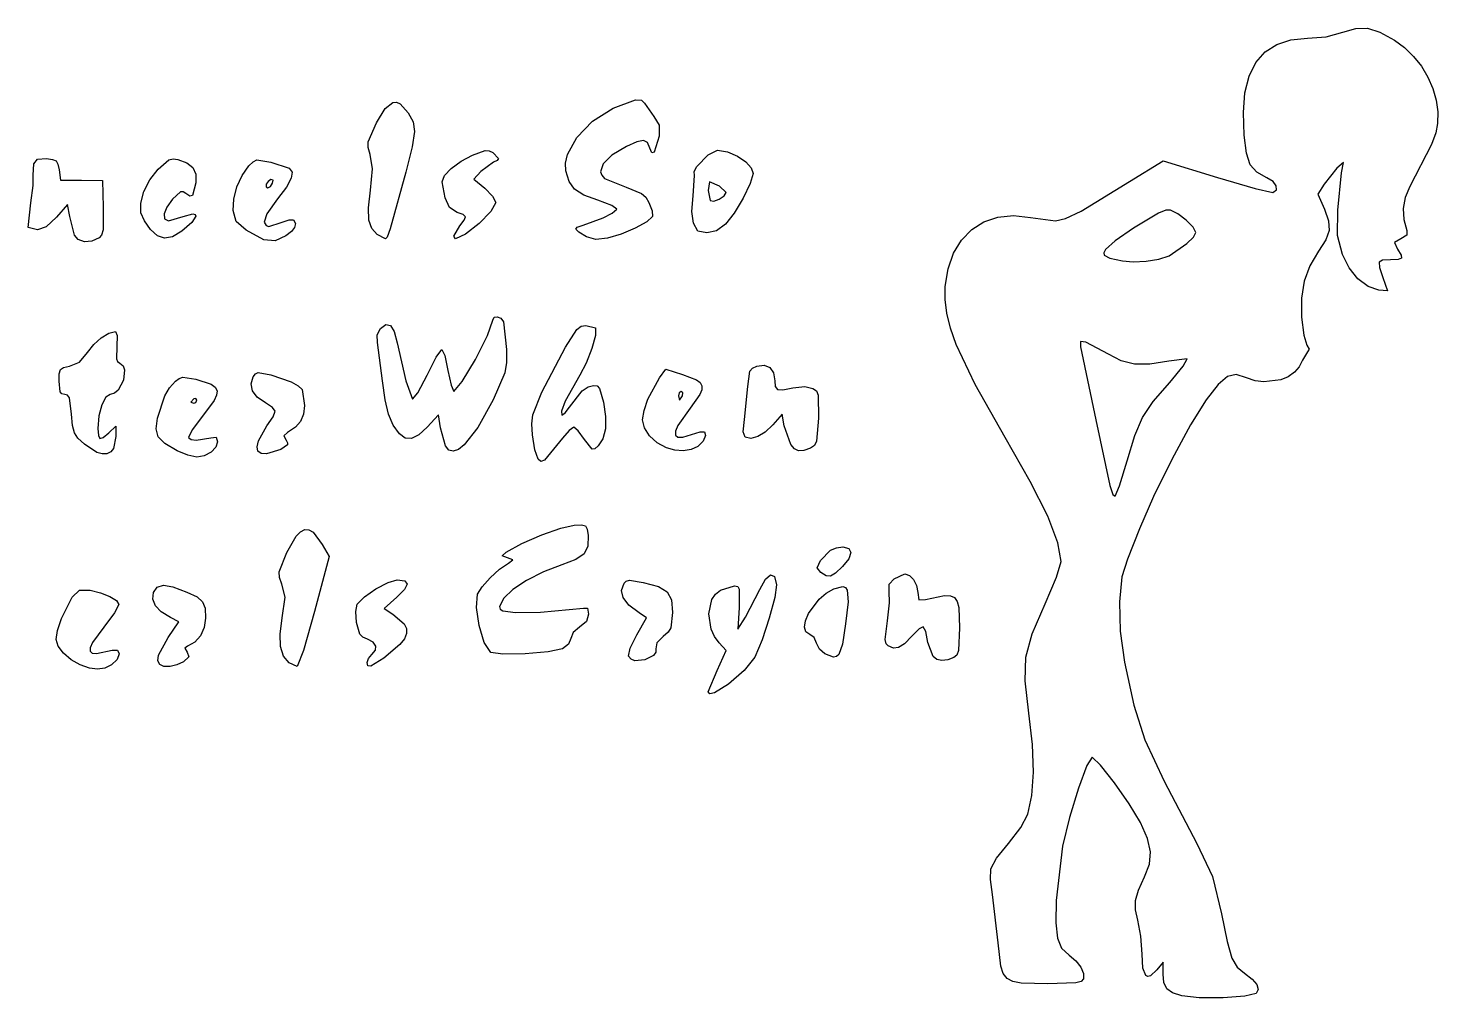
# Model space of a CAD drawing. Extents: x 9 to 275, y 2 to 94.
# Drawn here: x 141.5 to 274.5, y 2.5 to 93.9 of the extents above; entities that cross this region are included whole.
import ezdxf

# ---------------------------------------------------------------- set-up
doc = ezdxf.new("R2010")
doc.units = 0

msp = doc.modelspace()

# ---------------------------------------------------------------- linework, layer by layer
at = {"layer": 'Layer 1'}
for p, q in [((262.229309, 92.981845), (263.981056, 93.129267)), ((263.981056, 93.129267), (265.536288, 93.553628)), ((265.536288, 93.553628), (266.763992, 93.918762)), ((266.763992, 93.918762), (267.869237, 93.933673)), ((267.869237, 93.933673), (269.028407, 93.571297)), ((269.028407, 93.571297), (270.417885, 92.804568)), ((258.206115, 91.695712), (259.31008, 92.41015)), ((259.31008, 92.41015), (260.651172, 92.838901)), ((260.651172, 92.838901), (262.229309, 92.981845)), ((270.417885, 92.804568), (271.367406, 92.107325)), ((271.367406, 92.107325), (272.217144, 91.277412)), ((256.709877, 89.410263), (257.339354, 90.69571)), ((257.339354, 90.69571), (258.206115, 91.695712)), ((272.217144, 91.277412), (272.953878, 90.340416)), ((256.317763, 87.839494), (256.709877, 89.410263)), ((272.953878, 90.340416), (273.564387, 89.321919)), ((273.564387, 89.321919), (274.035448, 88.247505)), ((256.163093, 85.983524), (256.317763, 87.839494)), ((274.035448, 88.247505), (274.353841, 87.142761)), ((175.195559, 86.346422), (175.920794, 86.933878)), ((175.920794, 86.933878), (176.272606, 86.954557)), ((176.272606, 86.954557), (176.628073, 86.796616)), ((176.628073, 86.796616), (177.382545, 85.95511)), ((196.707658, 86.398349), (198.81639, 87.190669)), ((198.81639, 87.190669), (199.381192, 87.159448)), ((199.381192, 87.159448), (199.666355, 86.850446)), ((199.666355, 86.850446), (200.535828, 85.598353)), ((274.353841, 87.142761), (274.506344, 86.033269)), ((174.387216, 85.013775), (175.195559, 86.346422)), ((177.382545, 85.95511), (177.84622, 85.11629)), ((177.84622, 85.11629), (177.972727, 84.18137)), ((193.295628, 83.637584), (194.778958, 85.165929)), ((194.778958, 85.165929), (196.707658, 86.398349)), ((200.535828, 85.598353), (201.066201, 84.784403)), ((256.245944, 83.842474), (256.163093, 85.983524)), ((274.506344, 86.033269), (274.479735, 84.944614)), ((173.612064, 83.227946), (174.387216, 85.013775)), ((177.972727, 84.18137), (177.744264, 82.73445)), ((201.066201, 84.784403), (201.045039, 83.758135)), ((256.461772, 82.147983), (256.245944, 83.842474)), ((274.306401, 84.068511), (273.897773, 82.97733)), ((274.479735, 84.944614), (274.306401, 84.068511)), ((173.603929, 82.665925), (173.612064, 83.227946)), ((173.785095, 82.006565), (173.603929, 82.665925)), ((177.744264, 82.73445), (177.143026, 80.359629)), ((192.404578, 82.008661), (193.295628, 83.637584)), ((197.984765, 82.789997), (196.602823, 81.957465)), ((198.951886, 83.223308), (197.984765, 82.789997)), ((199.576703, 83.344916), (198.951886, 83.223308)), ((199.952367, 83.147791), (199.576703, 83.344916)), ((200.172026, 82.6249), (199.952367, 83.147791)), ((200.370445, 82.176821), (200.172026, 82.6249)), ((201.045039, 83.758135), (200.595783, 82.234113)), ((273.897773, 82.97733), (271.875061, 79.011845)), ((142.013057, 80.070179), (142.050406, 81.144119)), ((142.050406, 81.144119), (142.401311, 81.593475)), ((142.401311, 81.593475), (143.268869, 81.638008)), ((143.268869, 81.638008), (143.832197, 81.563984)), ((143.832197, 81.563984), (144.161926, 81.410909)), ((144.161926, 81.410909), (144.338995, 81.105572)), ((153.809059, 80.652135), (154.815159, 81.525462)), ((154.815159, 81.525462), (155.205856, 81.624879)), ((155.205856, 81.624879), (155.650895, 81.563411)), ((155.650895, 81.563411), (156.507375, 81.246525)), ((156.507375, 81.246525), (157.062202, 80.786212)), ((162.348534, 80.942477), (162.751564, 81.340147)), ((162.751564, 81.340147), (163.113364, 81.510088)), ((163.113364, 81.510088), (164.427177, 81.284118)), ((164.427177, 81.284118), (166.150361, 80.720687)), ((174.010247, 80.66749), (173.785095, 82.006565)), ((181.441683, 80.703754), (182.361552, 81.384523)), ((182.361552, 81.384523), (183.451427, 81.96877)), ((183.451427, 81.96877), (184.642251, 82.382145)), ((185.411203, 81.283791), (184.226525, 80.411089)), ((184.642251, 82.382145), (185.012262, 82.359231)), ((185.012262, 82.359231), (185.356427, 82.198236)), ((185.356427, 82.198236), (185.903019, 81.654322)), ((185.786504, 81.454201), (185.411203, 81.283791)), ((185.903019, 81.654322), (185.786504, 81.454201)), ((192.227066, 81.21753), (192.404578, 82.008661)), ((192.252716, 80.47451), (192.227066, 81.21753)), ((195.775579, 81.144565), (195.533206, 80.395365)), ((196.602823, 81.957465), (195.775579, 81.144565)), ((200.595783, 82.234113), (200.370445, 82.176821)), ((204.609232, 80.900927), (205.688551, 81.976596)), ((205.688551, 81.976596), (206.55875, 82.421614)), ((206.55875, 82.421614), (207.505935, 82.262377)), ((207.505935, 82.262377), (208.448217, 81.854767)), ((208.448217, 81.854767), (209.215228, 81.337633)), ((209.215228, 81.337633), (209.731083, 80.774855)), ((245.434575, 79.472497), (248.59965, 81.410734)), ((248.59965, 81.410734), (253.719014, 79.856364)), ((256.81832, 81.049033), (256.461772, 82.147983)), ((265.594411, 81.269623), (264.982486, 80.723749)), ((265.420489, 80.281845), (265.594411, 81.269623)), ((142.006569, 79.099599), (142.013057, 80.070179)), ((144.338995, 81.105572), (144.444342, 80.574761)), ((144.444342, 80.574761), (144.585453, 79.59768)), ((153.015709, 79.631021), (153.809059, 80.652135)), ((157.062202, 80.786212), (157.332924, 80.159365)), ((157.332924, 80.159365), (157.337088, 79.342875)), ((161.220929, 78.959776), (161.713422, 80.051097)), ((161.713422, 80.051097), (162.348534, 80.942477)), ((166.150361, 80.720687), (166.426084, 80.354919)), ((166.426084, 80.354919), (166.345883, 79.780947)), ((173.820085, 78.640529), (174.010247, 80.66749)), ((177.143026, 80.359629), (175.687532, 75.022244)), ((180.570361, 79.452933), (180.806419, 80.026534)), ((180.806419, 80.026534), (181.441683, 80.703754)), ((184.226525, 80.411089), (183.561654, 79.703366)), ((192.54987, 79.476579), (192.252716, 80.47451)), ((195.533206, 80.395365), (195.640776, 80.058424)), ((195.640776, 80.058424), (195.905879, 79.753932)), ((204.269605, 78.134905), (204.395273, 80.034074)), ((204.36953, 80.404522), (204.609232, 80.900927)), ((204.395273, 80.034074), (204.36953, 80.404522)), ((209.919897, 80.230312), (209.647149, 79.280973)), ((209.731083, 80.774855), (209.919897, 80.230312)), ((253.719014, 79.856364), (257.27212, 78.798072)), ((257.425085, 80.340129), (256.81832, 81.049033)), ((258.391564, 79.815775), (257.425085, 80.340129)), ((258.960898, 79.471123), (258.391564, 79.815775)), ((264.982486, 80.723749), (263.785294, 79.230884)), ((265.069582, 76.754068), (265.420489, 80.281845)), ((141.784897, 77.459623), (142.006569, 79.099599)), ((144.585453, 79.59768), (146.561008, 79.586983)), ((146.561008, 79.586983), (148.536564, 79.57629)), ((148.536564, 79.57629), (148.619063, 77.041237)), ((152.145594, 77.438764), (152.444612, 78.518053)), ((152.444612, 78.518053), (153.015709, 79.631021)), ((155.890639, 78.48543), (155.137025, 77.79831)), ((156.144475, 78.496764), (155.890639, 78.48543)), ((156.413843, 78.326991), (156.144475, 78.496764)), ((157.337088, 79.342875), (157.029369, 78.15095)), ((160.921072, 77.809989), (161.220929, 78.959776)), ((163.99048, 79.209027), (163.974615, 78.973155)), ((163.974615, 78.973155), (164.146185, 78.870734)), ((164.154999, 79.471267), (163.99048, 79.209027)), ((164.146185, 78.870734), (164.391166, 79.002016)), ((164.429395, 79.652789), (164.154999, 79.471267)), ((164.391166, 79.002016), (164.593228, 79.31765)), ((164.628202, 79.614073), (164.429395, 79.652789)), ((164.593228, 79.31765), (164.628202, 79.614073)), ((164.593228, 79.31765), (164.593228, 79.31765)), ((165.892443, 78.953295), (165.048449, 77.826484)), ((166.345883, 79.780947), (165.892443, 78.953295)), ((173.640828, 76.996756), (173.820085, 78.640529)), ((180.871746, 77.932151), (180.570361, 79.452933)), ((183.561654, 79.703366), (184.605219, 78.84317)), ((184.605219, 78.84317), (185.342239, 78.093149)), ((193.07635, 78.751864), (192.54987, 79.476579)), ((193.942124, 78.199492), (193.07635, 78.751864)), ((195.905879, 79.753932), (197.95199, 78.936207)), ((197.95199, 78.936207), (199.391896, 78.350044)), ((205.814397, 79.435179), (205.690031, 78.624318)), ((205.690031, 78.624318), (205.855832, 77.666653)), ((206.761655, 79.04509), (205.814397, 79.435179)), ((207.379897, 78.447401), (206.761655, 79.04509)), ((209.647149, 79.280973), (208.974141, 77.902121)), ((240.867054, 76.679112), (245.434575, 79.472497)), ((257.27212, 78.798072), (258.956008, 78.436397)), ((258.956008, 78.436397), (259.275217, 78.702995)), ((259.266148, 79.07405), (258.960898, 79.471123)), ((259.275217, 78.702995), (259.266148, 79.07405)), ((263.785294, 79.230884), (263.200021, 78.283898)), ((271.875061, 79.011845), (271.432923, 77.96237)), ((141.532709, 75.13129), (141.784897, 77.459623)), ((145.240062, 77.312636), (144.207202, 76.111761)), ((145.446146, 76.186685), (145.240062, 77.312636)), ((152.168479, 76.518686), (152.145594, 77.438764)), ((155.137025, 77.79831), (154.606681, 77.063846)), ((156.781593, 78.091645), (156.413843, 78.326991)), ((157.029369, 78.15095), (156.781593, 78.091645)), ((160.863873, 76.743213), (160.921072, 77.809989)), ((165.048449, 77.826484), (164.05488, 76.42717)), ((181.286695, 77.025092), (180.871746, 77.932151)), ((185.648786, 77.497839), (185.173214, 76.646066)), ((185.342239, 78.093149), (185.648786, 77.497839)), ((195.257163, 77.718588), (193.942124, 78.199492)), ((196.595954, 77.22163), (195.257163, 77.718588)), ((197.059358, 76.863742), (196.595954, 77.22163)), ((199.391896, 78.350044), (199.786375, 77.987615)), ((199.786375, 77.987615), (200.092059, 77.492477)), ((200.092059, 77.492477), (200.382872, 76.714843)), ((204.138639, 76.654787), (204.269605, 78.134905)), ((205.855832, 77.666653), (206.200907, 77.627798)), ((206.200907, 77.627798), (206.712922, 77.818217)), ((206.712922, 77.818217), (207.177409, 78.128041)), ((207.177409, 78.128041), (207.379897, 78.447401)), ((207.379897, 78.447401), (207.379897, 78.447401)), ((208.974141, 77.902121), (208.118728, 76.491377)), ((263.200021, 78.283898), (263.816617, 76.850585)), ((271.432923, 77.96237), (271.236762, 76.918006)), ((144.207202, 76.111761), (143.237248, 75.188193)), ((145.887968, 74.425734), (145.446146, 76.186685)), ((148.619063, 77.041237), (148.59674, 74.905394)), ((152.508785, 75.762933), (152.168479, 76.518686)), ((154.606681, 77.063846), (154.353219, 76.411668)), ((154.353219, 76.411668), (154.396033, 75.944806)), ((154.396033, 75.944806), (154.754518, 75.76629)), ((154.754518, 75.76629), (156.159465, 76.172648)), ((156.159465, 76.172648), (157.066798, 76.419636)), ((157.337863, 76.201488), (156.983298, 75.620069)), ((157.066798, 76.419636), (157.281199, 76.362337)), ((157.281199, 76.362337), (157.337863, 76.201488)), ((161.148205, 75.708403), (160.863873, 76.743213)), ((164.05488, 76.42717), (163.808644, 75.643345)), ((165.399585, 75.613989), (166.148209, 75.853083)), ((166.148209, 75.853083), (166.562938, 75.849176)), ((166.562938, 75.849176), (166.738665, 75.519124)), ((173.675626, 75.830642), (173.640828, 76.996756)), ((173.941368, 75.031766), (173.675626, 75.830642)), ((181.99906, 76.563988), (181.286695, 77.025092)), ((182.556507, 76.348124), (181.99906, 76.563988)), ((182.26212, 75.278855), (182.664649, 75.819815)), ((182.770574, 76.138153), (182.556507, 76.348124)), ((182.664649, 75.819815), (182.770574, 76.138153)), ((185.173214, 76.646066), (184.064639, 75.503945)), ((193.875891, 75.348849), (195.776282, 76.045464)), ((195.776282, 76.045464), (196.609491, 76.493885)), ((196.609491, 76.493885), (197.059358, 76.863742)), ((200.41747, 76.166346), (199.88916, 75.683388)), ((200.382872, 76.714843), (200.41747, 76.166346)), ((204.299733, 75.554623), (204.138639, 76.654787)), ((208.118728, 76.491377), (207.298767, 75.446357)), ((231.687758, 75.667773), (233.012116, 76.11028)), ((233.012116, 76.11028), (234.487153, 76.254432)), ((234.487153, 76.254432), (236.092241, 76.083513)), ((236.092241, 76.083513), (238.431682, 75.76629)), ((238.431682, 75.76629), (239.392578, 75.992779)), ((239.392578, 75.992779), (240.867054, 76.679112)), ((248.156555, 76.491945), (245.792075, 75.066667)), ((248.837633, 76.759329), (248.156555, 76.491945)), ((249.286911, 76.780035), (248.837633, 76.759329)), ((249.96898, 76.438277), (249.286911, 76.780035)), ((250.760538, 75.830283), (249.96898, 76.438277)), ((251.415752, 75.171333), (250.760538, 75.830283)), ((263.816617, 76.850585), (264.196968, 75.761409)), ((265.03149, 74.376315), (265.069582, 76.754068)), ((271.236762, 76.918006), (271.286727, 75.880847)), ((271.286727, 75.880847), (271.582964, 74.852991)), ((142.414887, 74.915254), (141.532709, 75.13129)), ((143.237248, 75.188193), (142.414887, 74.915254)), ((148.59674, 74.905394), (148.459967, 74.426867)), ((153.077124, 74.941374), (152.508785, 75.762933)), ((153.732402, 74.339049), (153.077124, 74.941374)), ((153.077124, 74.941374), (153.077124, 74.941374)), ((156.013743, 74.777251), (155.145191, 74.26009)), ((156.983298, 75.620069), (156.013743, 74.777251)), ((162.083231, 74.876105), (161.148205, 75.708403)), ((163.776564, 73.985871), (162.083231, 74.876105)), ((163.808644, 75.643345), (163.971192, 75.336513)), ((163.971192, 75.336513), (164.218118, 75.230679)), ((164.218118, 75.230679), (165.399585, 75.613989)), ((166.358944, 74.751187), (165.822675, 74.352086)), ((166.66747, 75.146664), (166.358944, 74.751187)), ((166.738665, 75.519124), (166.66747, 75.146664)), ((174.454941, 74.489706), (173.941368, 75.031766)), ((175.249335, 74.072957), (174.454941, 74.489706)), ((174.454941, 74.489706), (174.454941, 74.489706)), ((175.687532, 75.022244), (175.411574, 74.232481)), ((181.697675, 74.317118), (182.26212, 75.278855)), ((182.800277, 74.50255), (181.85734, 74.072957)), ((184.064639, 75.503945), (182.800277, 74.50255)), ((193.186254, 74.970383), (193.324339, 75.179725)), ((193.474064, 74.679285), (193.186254, 74.970383)), ((193.324339, 75.179725), (193.875891, 75.348849)), ((194.200199, 74.26489), (193.474064, 74.679285)), ((197.456352, 74.507504), (196.175754, 74.116137)), ((198.798137, 75.080181), (197.456352, 74.507504)), ((199.88916, 75.683388), (198.798137, 75.080181)), ((204.71467, 74.799044), (204.299733, 75.554623)), ((204.299733, 75.554623), (204.299733, 75.554623)), ((205.545631, 74.637401), (204.71467, 74.799044)), ((206.457808, 74.828858), (205.545631, 74.637401)), ((207.298767, 75.446357), (206.457808, 74.828858)), ((229.573597, 73.954564), (230.534709, 74.943629)), ((230.534709, 74.943629), (231.687758, 75.667773)), ((245.792075, 75.066667), (244.07202, 73.868995)), ((251.688786, 74.676703), (251.415752, 75.171333)), ((251.451495, 74.221199), (251.688786, 74.676703)), ((264.249121, 74.863428), (263.947529, 73.973528)), ((264.196968, 75.761409), (264.249121, 74.863428)), ((271.582964, 74.852991), (271.572575, 74.406735)), ((146.250133, 73.992263), (145.887968, 74.425734)), ((145.887968, 74.425734), (145.887968, 74.425734)), ((146.84531, 73.791175), (146.250133, 73.992263)), ((147.542911, 73.838047), (146.84531, 73.791175)), ((148.212344, 74.148459), (147.542911, 73.838047)), ((148.459967, 74.426867), (148.212344, 74.148459)), ((154.403251, 74.112988), (153.732402, 74.339049)), ((155.145191, 74.26009), (154.403251, 74.112988)), ((164.837295, 73.877044), (163.776564, 73.985871)), ((163.776564, 73.985871), (163.776564, 73.985871)), ((165.822675, 74.352086), (164.837295, 73.877044)), ((175.411574, 74.232481), (175.249335, 74.072957)), ((181.85734, 74.072957), (181.697675, 74.317118)), ((181.697675, 74.317118), (181.697675, 74.317118)), ((195.076538, 74.002368), (194.200199, 74.26489)), ((194.200199, 74.26489), (194.200199, 74.26489)), ((196.175754, 74.116137), (195.076538, 74.002368)), ((228.825051, 72.717294), (229.573597, 73.954564)), ((244.07202, 73.868995), (243.167406, 73.049669)), ((249.151769, 72.470555), (250.844592, 73.610393)), ((250.844592, 73.610393), (251.451495, 74.221199)), ((263.947529, 73.973528), (263.266645, 72.908595)), ((265.505562, 72.596833), (265.03149, 74.376315)), ((271.020049, 74.072593), (270.4244, 73.726731)), ((270.4244, 73.726731), (270.709136, 73.09082)), ((271.572575, 74.406735), (271.020049, 74.072593)), ((228.309699, 71.248535), (228.825051, 72.717294)), ((243.167406, 73.049669), (243.002951, 72.759137)), ((243.002951, 72.759137), (243.020831, 72.535894)), ((243.020831, 72.535894), (243.574897, 72.254878)), ((243.574897, 72.254878), (244.774342, 71.985367)), ((244.774342, 71.985367), (245.761425, 71.88898)), ((245.761425, 71.88898), (246.983453, 71.95583)), ((246.983453, 71.95583), (248.195282, 72.158745)), ((248.195282, 72.158745), (249.151769, 72.470555)), ((249.151769, 72.470555), (249.151769, 72.470555)), ((263.266645, 72.908595), (262.43026, 71.527163)), ((266.140786, 71.336406), (265.505562, 72.596833)), ((269.30359, 72.065562), (268.983892, 71.871385)), ((268.983892, 71.871385), (269.012474, 71.366884)), ((270.033231, 72.097401), (269.30359, 72.065562)), ((270.76516, 72.118279), (270.033231, 72.097401)), ((270.709136, 73.09082), (271.047034, 72.532567)), ((271.084402, 72.235861), (270.76516, 72.118279)), ((271.047034, 72.532567), (271.084402, 72.235861)), ((228.048171, 69.565004), (228.309699, 71.248535)), ((262.43026, 71.527163), (261.893256, 70.075432)), ((266.973916, 70.302727), (266.140786, 71.336406)), ((269.012474, 71.366884), (269.327675, 70.404068)), ((228.037381, 68.335256), (228.048171, 69.565004)), ((261.893256, 70.075432), (261.637383, 68.483334)), ((267.930303, 69.569501), (266.973916, 70.302727)), ((268.935296, 69.210436), (267.930303, 69.569501)), ((269.751008, 69.147464), (268.935296, 69.210436)), ((269.327675, 70.404068), (269.751008, 69.147464)), ((228.19217, 67.046906), (228.037381, 68.335256)), ((261.637383, 68.483334), (261.644387, 66.680802)), ((185.366341, 66.3824), (185.488424, 66.663808)), ((185.488424, 66.663808), (185.774507, 66.722787)), ((185.774507, 66.722787), (186.1051, 66.576295)), ((186.1051, 66.576295), (186.360712, 66.241289)), ((228.532078, 65.65066), (228.19217, 67.046906)), ((261.644387, 66.680802), (261.857978, 64.982414)), ((148.422915, 64.71627), (149.151464, 65.157701)), ((149.151464, 65.157701), (149.779253, 65.324067)), ((149.779253, 65.324067), (149.940845, 64.944614)), ((174.449397, 65.003206), (174.774956, 65.597145)), ((174.774956, 65.597145), (175.283086, 65.977851)), ((175.283086, 65.977851), (175.703601, 65.885337)), ((175.703601, 65.885337), (176.047772, 65.309757)), ((176.047772, 65.309757), (176.326865, 64.241268)), ((184.863752, 64.943158), (185.366341, 66.3824)), ((186.360712, 66.241289), (186.638142, 63.630734)), ((192.204509, 63.8424), (193.301451, 65.527378)), ((193.301451, 65.527378), (193.702847, 65.817027)), ((193.702847, 65.817027), (194.149128, 65.888512)), ((194.149128, 65.888512), (195.053181, 65.676845)), ((195.053181, 65.676845), (195.040969, 64.96039)), ((229.076641, 64.097226), (228.532078, 65.65066)), ((147.129057, 63.354224), (147.709987, 64.086277)), ((147.709987, 64.086277), (148.422915, 64.71627)), ((149.895772, 63.918914), (149.852042, 62.75351)), ((149.940845, 64.944614), (149.895772, 63.918914)), ((174.487772, 64.275623), (174.449397, 65.003206)), ((174.969351, 60.678585), (174.487772, 64.275623)), ((176.326865, 64.241268), (177.14242, 60.666785)), ((183.720495, 62.682626), (184.863752, 64.943158)), ((189.99993, 59.595907), (192.204509, 63.8424)), ((195.040969, 64.96039), (194.704348, 63.722022)), ((230.857887, 60.321626), (229.076641, 64.097226)), ((241.30609, 64.332347), (240.796843, 64.377227)), ((240.796843, 64.377227), (240.812436, 63.864919)), ((240.812436, 63.864919), (242.240822, 56.998512)), ((243.429446, 63.180939), (241.30609, 64.332347)), ((261.857978, 64.982414), (262.157439, 64.022221)), ((262.157439, 64.022221), (262.356312, 63.647848)), ((146.366272, 62.447261), (147.129057, 63.354224)), ((149.852042, 62.75351), (149.967728, 62.483941)), ((179.163509, 61.210122), (180.029432, 62.919679)), ((180.029432, 62.919679), (180.540922, 63.630734)), ((180.540922, 63.630734), (180.821786, 63.050414)), ((180.821786, 63.050414), (181.133231, 61.655178)), ((182.482015, 60.596287), (183.720495, 62.682626)), ((186.638142, 63.630734), (186.64746, 62.391485)), ((194.704348, 63.722022), (194.170918, 62.345269)), ((244.637028, 62.548899), (243.429446, 63.180939)), ((245.897636, 62.239615), (244.637028, 62.548899)), ((249.135138, 62.525283), (247.350572, 62.237078)), ((250.854811, 62.732799), (249.135138, 62.525283)), ((250.495182, 62.042934), (250.854811, 62.732799)), ((261.740862, 62.61704), (261.441156, 61.996423)), ((262.221455, 63.397556), (261.740862, 62.61704)), ((262.356312, 63.647848), (262.221455, 63.397556)), ((144.444342, 60.635992), (144.464961, 61.336817)), ((144.464961, 61.336817), (144.582069, 61.728616)), ((144.582069, 61.728616), (144.878544, 61.930319)), ((144.878544, 61.930319), (145.437262, 62.060856)), ((145.437262, 62.060856), (146.366272, 62.447261)), ((149.967728, 62.483941), (150.191292, 62.336497)), ((150.191292, 62.336497), (150.484367, 62.100174)), ((150.484367, 62.100174), (150.626123, 61.715581)), ((150.626123, 61.715581), (150.525092, 60.723231)), ((162.761509, 61.039767), (162.96211, 61.341866)), ((162.96211, 61.341866), (163.222922, 61.466885)), ((163.222922, 61.466885), (164.421304, 61.247889)), ((164.421304, 61.247889), (166.347453, 60.573635)), ((178.297845, 59.547441), (179.163509, 61.210122)), ((181.133231, 61.655178), (181.435338, 60.259942)), ((186.510392, 61.43887), (185.402133, 58.873331)), ((186.64746, 62.391485), (186.510392, 61.43887)), ((193.568278, 61.213659), (192.201517, 58.744975)), ((194.170918, 62.345269), (193.568278, 61.213659)), ((201.070786, 60.957443), (201.676121, 61.77696)), ((201.676121, 61.77696), (203.25078, 61.280593)), ((203.25078, 61.280593), (204.563701, 60.771462)), ((209.431723, 60.128472), (209.606508, 61.571729)), ((209.606508, 61.571729), (209.849277, 61.864693)), ((209.849277, 61.864693), (210.277112, 62.057839)), ((210.277112, 62.057839), (210.94543, 62.1423)), ((210.94543, 62.1423), (211.481052, 61.916605)), ((211.481052, 61.916605), (211.836928, 61.41893)), ((211.836928, 61.41893), (211.966008, 60.687452)), ((247.350572, 62.237078), (245.897636, 62.239615)), ((249.217093, 60.522141), (250.495182, 62.042934)), ((255.496701, 61.256278), (254.665819, 61.080346)), ((256.470743, 60.956757), (255.496701, 61.256278)), ((260.978002, 61.474656), (260.38183, 61.061326)), ((261.441156, 61.996423), (260.978002, 61.474656)), ((144.545178, 59.632356), (144.444342, 60.635992)), ((150.525092, 60.723231), (150.027035, 59.80274)), ((154.409412, 59.255381), (154.864003, 60.021129)), ((154.864003, 60.021129), (155.413264, 60.633243)), ((155.413264, 60.633243), (155.76617, 60.905284)), ((155.76617, 60.905284), (156.122905, 61.019515)), ((156.122905, 61.019515), (157.343407, 60.823359)), ((157.343407, 60.823359), (158.784575, 60.345425)), ((158.784575, 60.345425), (159.173626, 60.069261)), ((159.173626, 60.069261), (159.347541, 59.736245)), ((162.564719, 60.373401), (162.761509, 61.039767)), ((162.694653, 59.734783), (162.564719, 60.373401)), ((166.347453, 60.573635), (166.991369, 60.208393)), ((166.991369, 60.208393), (167.370577, 59.849041)), ((167.370577, 59.849041), (167.582243, 58.339067)), ((175.204725, 58.894408), (174.969351, 60.678585)), ((177.14242, 60.666785), (177.786984, 58.949085)), ((181.435338, 60.259942), (181.693755, 59.679623)), ((181.693755, 59.679623), (182.482015, 60.596287)), ((193.804983, 59.736126), (194.344984, 60.11753)), ((194.344984, 60.11753), (194.850196, 60.244067)), ((194.850196, 60.244067), (195.191893, 60.187312)), ((195.191893, 60.187312), (195.432311, 59.959556)), ((195.432311, 59.959556), (195.81828, 58.646105)), ((199.973856, 58.928032), (201.070786, 60.957443)), ((204.563701, 60.771462), (204.923197, 60.505449)), ((204.923197, 60.505449), (205.091962, 60.199649)), ((205.091962, 60.199649), (205.075433, 59.829943)), ((209.104778, 57.030877), (209.431723, 60.128472)), ((211.966008, 60.687452), (212.010686, 60.127103)), ((212.010686, 60.127103), (212.225602, 59.858993)), ((212.225602, 59.858993), (212.732078, 59.833794)), ((212.732078, 59.833794), (213.651437, 60.00218)), ((213.651437, 60.00218), (214.797316, 60.141853)), ((214.797316, 60.141853), (215.562307, 59.962934)), ((215.562307, 59.962934), (215.885115, 59.721655)), ((233.692215, 55.325766), (230.857887, 60.321626)), ((247.654566, 58.726551), (249.217093, 60.522141)), ((253.780041, 60.321062), (252.641309, 58.870528)), ((254.665819, 61.080346), (253.780041, 60.321062)), ((257.275556, 60.684105), (256.470743, 60.956757)), ((258.099502, 60.567822), (257.275556, 60.684105)), ((259.683069, 60.766019), (258.099502, 60.567822)), ((260.38183, 61.061326), (259.683069, 60.766019)), ((144.707285, 59.446803), (144.545178, 59.632356)), ((144.975907, 59.3974), (144.707285, 59.446803)), ((145.255392, 59.33014), (144.975907, 59.3974)), ((145.433887, 59.061303), (145.255392, 59.33014)), ((145.627237, 57.516567), (145.433887, 59.061303)), ((148.843798, 59.123536), (148.473235, 58.399783)), ((149.270788, 59.3974), (148.843798, 59.123536)), ((149.672508, 59.507971), (149.270788, 59.3974)), ((150.027035, 59.80274), (149.672508, 59.507971)), ((153.736652, 57.164537), (154.409412, 59.255381)), ((157.144342, 58.974067), (156.86212, 58.675188)), ((156.86212, 58.675188), (157.144342, 58.550734)), ((157.343661, 59.009459), (157.144342, 58.974067)), ((157.144342, 58.550734), (157.343661, 58.63853)), ((157.426564, 58.849613), (157.343661, 59.009459)), ((157.343661, 58.63853), (157.426564, 58.849613)), ((157.426564, 58.849613), (157.426564, 58.849613)), ((159.067608, 58.803495), (157.980078, 57.354851)), ((159.31073, 59.322337), (159.067608, 58.803495)), ((159.347541, 59.736245), (159.31073, 59.322337)), ((163.145846, 59.135557), (162.694653, 59.734783)), ((163.912829, 58.587369), (163.145846, 59.135557)), ((164.589295, 58.171777), (163.912829, 58.587369)), ((175.523215, 57.539356), (175.204725, 58.894408)), ((177.786984, 58.949085), (178.297845, 59.547441)), ((185.402133, 58.873331), (183.951973, 56.275103)), ((189.145782, 57.454387), (189.99993, 59.595907)), ((192.201517, 58.744975), (191.842119, 57.799525)), ((192.608829, 58.197956), (193.804983, 59.736126)), ((195.81828, 58.646105), (196.005455, 57.304051)), ((199.629584, 57.876056), (199.973856, 58.928032)), ((202.944643, 59.555269), (202.864342, 59.256289)), ((202.864342, 59.256289), (202.975258, 58.832956)), ((203.137708, 59.679623), (202.944643, 59.555269)), ((202.975258, 58.832956), (203.248624, 59.256289)), ((203.283051, 59.555269), (203.137708, 59.679623)), ((203.248624, 59.256289), (203.283051, 59.555269)), ((203.248624, 59.256289), (203.248624, 59.256289)), ((204.879044, 59.372216), (203.968429, 58.096229)), ((205.075433, 59.829943), (204.879044, 59.372216)), ((215.885115, 59.721655), (216.054376, 59.304494)), ((216.054376, 59.304494), (216.07966, 57.137514)), ((246.643345, 57.224879), (247.654566, 58.726551)), ((252.641309, 58.870528), (251.17989, 56.535417)), ((145.719496, 56.453181), (145.627237, 57.516567)), ((148.212059, 57.372903), (148.113231, 56.189657)), ((148.473235, 58.399783), (148.212059, 57.372903)), ((157.980078, 57.354851), (157.007789, 56.060375)), ((164.040984, 56.434067), (164.641711, 57.291048)), ((164.828369, 57.804977), (164.589295, 58.171777)), ((164.641711, 57.291048), (164.828369, 57.804977)), ((167.498708, 57.521918), (167.225122, 56.851014)), ((167.582243, 58.339067), (167.498708, 57.521918)), ((175.961019, 56.498761), (175.523215, 57.539356)), ((180.231212, 57.455808), (179.173353, 56.309937)), ((180.432775, 56.239382), (180.231212, 57.455808)), ((189.055712, 56.621875), (189.145782, 57.454387)), ((191.842119, 57.799525), (191.867039, 57.421845)), ((191.867039, 57.421845), (192.192126, 57.649828)), ((192.192126, 57.649828), (192.608829, 58.197956)), ((196.005455, 57.304051), (195.97875, 56.147992)), ((199.493443, 56.980757), (199.629584, 57.876056)), ((203.968429, 58.096229), (202.824615, 56.459175)), ((212.657241, 57.539438), (211.769748, 56.512759)), ((212.861669, 56.422307), (212.657241, 57.539438)), ((245.913937, 55.520791), (246.643345, 57.224879)), ((145.889425, 55.773775), (145.719496, 56.453181)), ((148.113231, 56.189657), (148.150394, 55.505266)), ((149.153375, 55.777706), (149.806564, 56.391347)), ((149.806564, 56.391347), (149.806564, 55.410817)), ((153.604272, 56.135789), (153.736652, 57.164537)), ((153.801013, 55.389937), (153.604272, 56.135789)), ((157.007789, 56.060375), (156.66707, 55.337972)), ((163.258901, 55.013129), (164.040984, 56.434067)), ((166.736775, 56.286287), (166.008962, 55.787668)), ((167.225122, 56.851014), (166.736775, 56.286287)), ((176.554339, 55.657956), (175.961019, 56.498761)), ((179.173353, 56.309937), (178.379117, 55.576794)), ((180.893712, 54.529067), (180.432775, 56.239382)), ((183.951973, 56.275103), (182.671174, 54.640649)), ((189.106703, 55.571497), (189.055712, 56.621875)), ((192.57508, 55.992631), (191.940262, 55.270572)), ((192.99459, 56.292956), (192.57508, 55.992631)), ((193.404985, 55.956888), (192.99459, 56.292956)), ((194.01788, 55.148895), (193.404985, 55.956888)), ((195.97875, 56.147992), (195.74247, 55.212155)), ((199.661521, 56.241133), (199.493443, 56.980757)), ((200.141404, 55.49752), (199.661521, 56.241133)), ((202.824615, 56.459175), (202.595207, 55.916306)), ((202.595207, 55.916306), (202.595376, 55.554272)), ((203.288169, 55.363896), (204.910453, 55.870424)), ((204.910453, 55.870424), (205.327424, 55.865872)), ((205.327424, 55.865872), (205.413531, 55.502751)), ((208.978251, 55.871187), (209.104778, 57.030877)), ((209.169615, 55.373617), (208.978251, 55.871187)), ((211.769748, 56.512759), (211.066023, 55.839685)), ((213.475059, 54.670178), (212.861669, 56.422307)), ((216.07966, 57.137514), (215.91127, 54.972555)), ((242.240822, 56.998512), (243.5621, 50.794829)), ((251.17989, 56.535417), (249.409993, 53.26374)), ((146.230458, 55.26021), (145.889425, 55.773775)), ((146.836026, 54.694345), (146.230458, 55.26021)), ((148.020478, 53.918176), (146.836026, 54.694345)), ((146.836026, 54.694345), (146.836026, 54.694345)), ((148.150394, 55.505266), (148.29901, 55.223182)), ((148.29901, 55.223182), (148.614773, 55.321348)), ((148.614773, 55.321348), (149.153375, 55.777706)), ((149.806564, 55.410817), (149.582519, 54.294929)), ((154.428396, 54.757153), (153.801013, 55.389937)), ((155.58794, 54.067611), (154.428396, 54.757153)), ((156.66707, 55.337972), (156.902355, 55.143711)), ((156.902355, 55.143711), (157.38094, 55.073348)), ((157.38094, 55.073348), (158.76712, 55.308531)), ((158.76712, 55.308531), (159.279207, 55.360184)), ((159.40212, 54.930765), (159.229716, 54.401183)), ((159.279207, 55.360184), (159.40212, 54.930765)), ((163.133134, 54.441221), (163.258901, 55.013129)), ((165.993843, 54.633339), (165.362771, 54.193863)), ((166.008962, 55.787668), (165.661769, 55.473187)), ((165.661769, 55.473187), (165.855977, 55.067843)), ((165.855977, 55.067843), (166.008597, 54.829186)), ((166.008597, 54.829186), (165.993843, 54.633339)), ((177.092121, 55.256407), (176.554339, 55.657956)), ((177.692877, 55.227485), (177.092121, 55.256407)), ((178.379117, 55.576794), (177.692877, 55.227485)), ((181.218493, 54.141516), (180.893712, 54.529067)), ((180.893712, 54.529067), (180.893712, 54.529067)), ((182.671174, 54.640649), (182.115851, 54.205619)), ((189.319939, 54.150937), (189.106703, 55.571497)), ((191.940262, 55.270572), (190.227431, 53.179401)), ((194.743972, 54.228869), (194.01788, 55.148895)), ((195.300916, 54.530766), (194.987849, 54.253931)), ((195.74247, 55.212155), (195.300916, 54.530766)), ((200.857808, 54.838205), (200.141404, 55.49752)), ((201.735453, 54.351473), (200.857808, 54.838205)), ((202.595376, 55.554272), (202.826052, 55.37087)), ((202.826052, 55.37087), (203.288169, 55.363896)), ((205.197665, 54.978603), (204.708715, 54.49097)), ((205.413531, 55.502751), (205.197665, 54.978603)), ((209.698568, 55.240591), (209.169615, 55.373617)), ((210.353167, 55.405788), (209.698568, 55.240591)), ((211.066023, 55.839685), (210.353167, 55.405788)), ((213.820867, 54.258249), (213.475059, 54.670178)), ((213.475059, 54.670178), (213.475059, 54.670178)), ((215.704393, 54.56272), (215.345589, 54.333374)), ((215.91127, 54.972555), (215.704393, 54.56272)), ((236.060984, 51.17788), (233.692215, 55.325766)), ((245.196848, 53.117956), (245.913937, 55.520791)), ((148.526241, 53.7747), (148.020478, 53.918176)), ((148.961566, 53.791209), (148.526241, 53.7747)), ((149.316858, 53.965391), (148.961566, 53.791209)), ((149.582519, 54.294929), (149.316858, 53.965391)), ((156.593031, 53.646066), (155.58794, 54.067611)), ((155.58794, 54.067611), (155.58794, 54.067611)), ((157.430143, 53.470734), (156.593031, 53.646066)), ((158.145417, 53.59838), (157.430143, 53.470734)), ((158.778045, 53.932792), (158.145417, 53.59838)), ((159.229716, 54.401183), (158.778045, 53.932792)), ((163.210559, 54.037704), (163.133134, 54.441221)), ((163.517868, 53.815944), (163.210559, 54.037704)), ((163.210559, 54.037704), (163.210559, 54.037704)), ((164.016917, 53.770801), (163.517868, 53.815944)), ((165.362771, 54.193863), (164.016917, 53.770801)), ((181.628749, 54.036471), (181.218493, 54.141516)), ((182.115851, 54.205619), (181.628749, 54.036471)), ((189.627008, 53.296955), (189.319939, 54.150937)), ((189.894635, 53.052923), (189.627008, 53.296955)), ((189.627008, 53.296955), (189.627008, 53.296955)), ((194.987849, 54.253931), (194.743972, 54.228869)), ((202.539134, 54.123485), (201.735453, 54.351473)), ((201.735453, 54.351473), (201.735453, 54.351473)), ((203.329391, 54.071997), (202.539134, 54.123485)), ((204.065995, 54.195121), (203.329391, 54.071997)), ((204.708715, 54.49097), (204.065995, 54.195121)), ((214.213443, 54.071008), (213.820867, 54.258249)), ((214.70446, 54.099151), (214.213443, 54.071008)), ((215.345589, 54.333374), (214.70446, 54.099151)), ((249.409993, 53.26374), (247.690046, 49.752175)), ((190.227431, 53.179401), (189.894635, 53.052923)), ((244.486201, 50.775953), (245.196848, 53.117956)), ((245.196848, 53.117956), (245.196848, 53.117956)), ((237.708746, 47.897509), (236.060984, 51.17788)), ((243.5621, 50.794829), (243.836109, 49.949318)), ((244.055666, 49.801845), (244.486201, 50.775953)), ((243.836109, 49.949318), (244.055666, 49.801845)), ((247.690046, 49.752175), (246.378476, 46.6974)), ((238.671991, 45.403956), (237.708746, 47.897509)), ((167.212727, 46.443533), (167.614997, 46.648135)), ((167.614997, 46.648135), (168.015183, 46.629351)), ((168.015183, 46.629351), (168.419734, 46.388672)), ((189.979409, 46.143422), (191.772412, 46.784455)), ((191.772412, 46.784455), (193.029812, 47.064591)), ((193.029812, 47.064591), (193.738834, 47.080174)), ((193.738834, 47.080174), (194.112768, 46.981648)), ((194.112768, 46.981648), (194.273632, 46.677033)), ((194.273632, 46.677033), (194.343443, 46.07435)), ((246.378476, 46.6974), (245.221356, 43.858352)), ((165.928926, 44.474469), (166.801925, 46.01405)), ((166.801925, 46.01405), (167.212727, 46.443533)), ((168.419734, 46.388672), (169.267728, 45.247605)), ((169.267728, 45.247605), (169.909247, 44.106177)), ((186.636564, 44.516102), (188.113296, 45.325851)), ((188.113296, 45.325851), (189.979409, 46.143422)), ((194.343443, 46.07435), (194.322215, 45.067965)), ((238.987211, 43.616527), (238.671991, 45.403956)), ((165.221896, 42.66883), (165.928926, 44.474469)), ((169.909247, 44.106177), (168.548691, 38.910678)), ((186.235335, 44.169538), (186.636564, 44.516102)), ((186.741901, 43.967366), (186.235335, 44.169538)), ((187.246467, 43.77329), (186.741901, 43.967366)), ((193.980806, 44.359906), (193.20137, 43.818839)), ((194.322215, 45.067965), (193.980806, 44.359906)), ((216.287993, 43.722078), (217.229719, 44.685102)), ((217.229719, 44.685102), (217.776679, 44.924518)), ((217.776679, 44.924518), (218.376867, 45.004067)), ((218.935549, 43.885018), (218.353555, 43.15942)), ((218.376867, 45.004067), (218.947891, 44.861632)), ((219.133889, 44.470518), (218.935549, 43.885018)), ((218.947891, 44.861632), (219.133889, 44.470518)), ((165.24771, 42.133221), (165.221896, 42.66883)), ((185.109526, 42.096857), (185.994483, 42.89851)), ((185.994483, 42.89851), (186.837145, 43.480389)), ((186.837145, 43.480389), (187.246467, 43.77329)), ((190.132251, 42.650058), (188.548762, 41.84807)), ((191.86606, 43.313429), (190.132251, 42.650058)), ((193.20137, 43.818839), (191.86606, 43.313429)), ((215.946393, 43.031751), (216.287993, 43.722078)), ((216.318581, 42.590703), (215.946393, 43.031751)), ((216.800863, 42.291293), (216.318581, 42.590703)), ((216.318581, 42.590703), (216.318581, 42.590703)), ((218.353555, 43.15942), (217.691458, 42.540189)), ((238.538313, 42.165943), (238.987211, 43.616527)), ((245.221356, 43.858352), (244.690924, 42.18895)), ((153.366809, 40.708724), (153.704682, 41.224558)), ((153.704682, 41.224558), (154.282402, 41.401416)), ((154.282402, 41.401416), (155.187143, 41.240219)), ((155.187143, 41.240219), (156.506079, 40.741888)), ((165.475152, 41.507241), (165.24771, 42.133221)), ((165.768997, 40.282459), (165.475152, 41.507241)), ((174.335712, 41.054969), (175.481257, 41.654154)), ((175.481257, 41.654154), (176.350693, 41.899623)), ((176.350693, 41.899623), (177.059809, 41.803012)), ((177.290995, 41.504859), (177.044007, 40.992683)), ((177.059809, 41.803012), (177.290995, 41.504859)), ((183.925769, 40.551546), (184.360534, 41.254759)), ((184.360534, 41.254759), (185.109526, 42.096857)), ((188.548762, 41.84807), (187.260865, 40.99138)), ((197.513024, 40.905483), (197.765695, 41.596894)), ((197.765695, 41.596894), (197.954096, 41.789432)), ((197.954096, 41.789432), (198.255972, 41.861865)), ((198.255972, 41.861865), (199.546004, 41.658359)), ((199.546004, 41.658359), (200.98487, 41.260841)), ((200.98487, 41.260841), (201.819457, 40.764061)), ((206.834715, 40.921805), (208.174867, 41.335178)), ((208.174867, 41.335178), (208.464514, 41.27839)), ((208.464514, 41.27839), (208.611779, 41.013235)), ((210.5503, 40.981554), (211.080997, 41.960853)), ((211.080997, 41.960853), (211.554899, 42.374097)), ((211.554899, 42.374097), (211.919476, 42.205933)), ((211.919476, 42.205933), (212.122199, 41.441006)), ((212.122199, 41.441006), (211.956162, 40.226797)), ((217.216192, 42.262634), (216.800863, 42.291293)), ((217.691458, 42.540189), (217.216192, 42.262634)), ((217.544263, 41.054765), (218.385032, 41.280376)), ((218.385032, 41.280376), (218.643299, 41.191897)), ((222.750911, 41.49941), (223.224533, 42.008896)), ((222.752993, 40.843299), (222.750911, 41.49941)), ((223.224533, 42.008896), (224.214758, 42.464067)), ((224.214758, 42.464067), (224.665779, 42.31435)), ((224.665779, 42.31435), (225.058879, 41.91948)), ((225.058879, 41.91948), (225.336759, 41.360882)), ((225.336759, 41.360882), (225.44212, 40.719979)), ((237.456833, 39.636048), (238.538313, 42.165943)), ((244.690924, 42.18895), (244.464528, 39.825221)), ((144.669322, 38.258782), (145.671656, 40.279896)), ((145.671656, 40.279896), (146.358307, 40.937254)), ((146.358307, 40.937254), (147.366744, 40.928256)), ((147.366744, 40.928256), (148.362656, 40.688625)), ((148.362656, 40.688625), (149.234959, 40.337137)), ((149.234959, 40.337137), (149.853665, 39.939134)), ((149.853665, 39.939134), (150.088786, 39.559958)), ((153.288941, 40.069484), (153.366809, 40.708724)), ((153.527816, 39.461381), (153.288941, 40.069484)), ((156.506079, 40.741888), (157.458724, 40.286664)), ((157.458724, 40.286664), (157.988066, 39.840159)), ((165.50528, 38.325436), (165.768997, 40.282459)), ((172.578093, 39.618768), (173.254508, 40.307896)), ((173.254508, 40.307896), (174.335712, 41.054969)), ((176.318604, 40.254005), (175.12564, 39.195341)), ((177.044007, 40.992683), (176.318604, 40.254005)), ((183.816677, 39.283693), (183.925769, 40.551546)), ((186.413829, 40.163908), (185.994764, 39.394504)), ((187.260865, 40.99138), (186.413829, 40.163908)), ((197.65566, 40.222474), (197.513024, 40.905483)), ((198.207, 39.52115), (197.65566, 40.222474)), ((201.819457, 40.764061), (202.205792, 40.007902)), ((202.205792, 40.007902), (202.299897, 38.832248)), ((205.732156, 38.706407), (206.027533, 40.040694)), ((206.027533, 40.040694), (206.367652, 40.557803)), ((206.367652, 40.557803), (206.834715, 40.921805)), ((208.611779, 41.013235), (208.596309, 39.289067)), ((209.193836, 38.369889), (210.5503, 40.981554)), ((211.956162, 40.226797), (211.445658, 38.29404)), ((215.130338, 38.722214), (216.144897, 40.080494)), ((216.144897, 40.080494), (216.812144, 40.64517)), ((216.812144, 40.64517), (217.544263, 41.054765)), ((218.643299, 41.191897), (218.804418, 40.936289)), ((218.804418, 40.936289), (218.868002, 39.82487)), ((222.779068, 39.722566), (222.752993, 40.843299)), ((225.44212, 40.719979), (225.558208, 40.02675)), ((225.558208, 40.02675), (226.180599, 40.048222)), ((226.180599, 40.048222), (227.965258, 40.415189)), ((227.965258, 40.415189), (228.533226, 40.404989)), ((228.533226, 40.404989), (228.92708, 40.230408)), ((228.92708, 40.230408), (229.178412, 39.865006)), ((149.667045, 38.791819), (148.653071, 37.435968)), ((150.088786, 39.559958), (149.667045, 38.791819)), ((154.084083, 38.883443), (153.527816, 39.461381)), ((154.958395, 38.334699), (154.084083, 38.883443)), ((157.988066, 39.840159), (158.217122, 39.231161)), ((158.217122, 39.231161), (158.26891, 38.288462)), ((168.548691, 38.910678), (167.501238, 35.243992)), ((172.442338, 38.924316), (172.578093, 39.618768)), ((172.500166, 37.877648), (172.442338, 38.924316)), ((175.12564, 39.195341), (175.942213, 38.663688)), ((175.942213, 38.663688), (177.001362, 37.747393)), ((184.06836, 37.581496), (183.816677, 39.283693)), ((185.994764, 39.394504), (186.042767, 39.144447)), ((186.042767, 39.144447), (186.295539, 38.97166)), ((186.295539, 38.97166), (187.514627, 38.820407)), ((187.514627, 38.820407), (189.850502, 38.865776)), ((189.850502, 38.865776), (193.903786, 39.214247)), ((193.903786, 39.214247), (194.299974, 39.231165)), ((194.397675, 38.671136), (194.202224, 37.984283)), ((194.299974, 39.231165), (194.397675, 38.671136)), ((199.180439, 38.774791), (198.207, 39.52115)), ((199.858729, 38.331069), (199.180439, 38.774791)), ((202.299897, 38.832248), (202.164373, 37.363787)), ((205.956639, 37.237455), (205.732156, 38.706407)), ((208.596309, 39.289067), (208.476971, 37.242956)), ((214.845687, 38.046764), (215.130338, 38.722214)), ((218.868002, 39.82487), (218.641363, 37.748487)), ((222.59137, 38.025663), (222.779068, 39.722566)), ((229.178412, 39.865006), (229.318819, 39.282339)), ((229.318819, 39.282339), (229.393231, 37.35944)), ((236.231945, 36.804236), (237.456833, 39.636048)), ((244.464528, 39.825221), (244.549878, 37.048098)), ((144.305148, 37.1269), (144.669322, 38.258782)), ((148.653071, 37.435968), (147.601627, 35.975411)), ((154.747395, 36.46236), (155.737114, 37.93201)), ((155.737114, 37.93201), (154.958395, 38.334699)), ((158.145301, 37.408961), (157.79395, 36.633532)), ((158.26891, 38.288462), (158.145301, 37.408961)), ((165.299697, 36.792491), (165.50528, 38.325436)), ((172.809496, 36.764081), (172.500166, 37.877648)), ((177.001362, 37.747393), (177.220656, 37.296193)), ((177.220656, 37.296193), (177.229075, 36.829987)), ((184.558107, 35.990069), (184.06836, 37.581496)), ((193.552792, 37.441497), (192.937199, 36.931108)), ((194.202224, 37.984283), (193.552792, 37.441497)), ((198.93626, 36.718759), (199.858729, 38.331069)), ((202.164373, 37.363787), (201.905586, 36.961705)), ((206.266346, 36.552014), (205.956639, 37.237455)), ((208.476971, 37.242956), (209.193836, 38.369889)), ((211.445658, 38.29404), (210.765241, 36.228732)), ((214.751228, 37.452543), (214.845687, 38.046764)), ((214.878292, 36.998631), (214.751228, 37.452543)), ((218.641363, 37.748487), (218.342259, 35.834797)), ((222.38774, 36.262347), (222.59137, 38.025663)), ((225.572444, 37.287949), (224.897482, 36.593831)), ((225.962928, 37.454207), (225.572444, 37.287949)), ((226.198107, 37.041783), (225.962928, 37.454207)), ((229.393231, 37.35944), (229.298982, 35.244342)), ((144.16212, 36.259855), (144.305148, 37.1269)), ((144.353126, 35.654253), (144.16212, 36.259855)), ((147.601627, 35.975411), (147.383141, 35.49065)), ((153.840659, 34.795421), (154.747395, 36.46236)), ((157.253817, 36.022755), (156.563862, 35.63721)), ((157.79395, 36.633532), (157.253817, 36.022755)), ((165.335275, 35.600124), (165.299697, 36.792491)), ((173.090443, 36.489491), (172.809496, 36.764081)), ((173.527108, 36.292629), (173.090443, 36.489491)), ((174.067757, 36.010088), (173.527108, 36.292629)), ((174.321424, 35.656058), (174.067757, 36.010088)), ((177.023602, 36.334047), (176.60122, 35.793642)), ((177.229075, 36.829987), (177.023602, 36.334047)), ((185.163206, 35.054532), (184.558107, 35.990069)), ((192.706125, 36.371036), (192.495967, 35.83899)), ((192.937199, 36.931108), (192.706125, 36.371036)), ((198.331365, 35.458625), (198.93626, 36.718759)), ((200.819835, 35.961386), (200.748005, 35.407467)), ((201.44, 36.572244), (200.819835, 35.961386)), ((201.905586, 36.961705), (201.44, 36.572244)), ((206.709038, 35.952348), (206.266346, 36.552014)), ((207.389792, 35.226185), (206.709038, 35.952348)), ((210.765241, 36.228732), (210.089462, 34.616867)), ((215.25821, 36.744103), (214.878292, 36.998631)), ((215.667711, 36.450218), (215.25821, 36.744103)), ((215.89321, 35.94214), (215.667711, 36.450218)), ((216.167182, 35.369987), (215.89321, 35.94214)), ((222.458275, 35.876246), (222.38774, 36.262347)), ((224.897482, 36.593831), (224.183941, 35.879146)), ((226.40715, 35.999855), (226.198107, 37.041783)), ((226.889462, 34.659299), (226.40715, 35.999855)), ((235.639919, 34.621434), (236.231945, 36.804236)), ((244.549878, 37.048098), (244.954682, 34.138512)), ((144.862007, 34.987296), (144.353126, 35.654253)), ((145.592556, 34.359486), (144.862007, 34.987296)), ((147.383141, 35.49065), (147.372504, 35.161418)), ((147.372504, 35.161418), (147.571983, 34.981602)), ((147.571983, 34.981602), (147.983844, 34.945091)), ((147.983844, 34.945091), (149.453786, 35.277532)), ((149.453786, 35.277532), (149.95674, 35.264102)), ((150.109349, 34.915043), (149.91902, 34.400032)), ((149.95674, 35.264102), (150.109349, 34.915043)), ((153.771514, 34.267716), (153.840659, 34.795421)), ((156.674851, 34.628481), (156.171429, 34.174204)), ((156.563862, 35.63721), (156.30494, 35.44277)), ((156.30494, 35.44277), (156.514278, 35.066766)), ((156.514278, 35.066766), (156.674851, 34.628481)), ((165.618132, 34.708287), (165.335275, 35.600124)), ((166.154388, 34.076931), (165.618132, 34.708287)), ((167.501238, 35.243992), (166.89346, 33.724153)), ((173.637585, 34.481733), (173.936564, 34.844067)), ((173.936564, 34.844067), (174.280297, 35.258172)), ((174.280297, 35.258172), (174.321424, 35.656058)), ((176.60122, 35.793642), (175.093664, 34.520528)), ((186.314844, 34.898852), (185.163206, 35.054532)), ((185.163206, 35.054532), (185.163206, 35.054532)), ((188.408022, 34.935733), (186.314844, 34.898852)), ((190.570048, 35.11985), (188.408022, 34.935733)), ((191.928231, 35.405881), (190.570048, 35.11985)), ((192.495967, 35.83899), (191.928231, 35.405881)), ((198.172428, 34.693036), (198.331365, 35.458625)), ((198.398664, 34.415822), (198.172428, 34.693036)), ((198.172428, 34.693036), (198.172428, 34.693036)), ((200.523609, 34.76242), (199.708307, 34.341998)), ((200.738849, 35.064959), (200.523609, 34.76242)), ((200.748005, 35.407467), (200.738849, 35.064959)), ((206.538178, 33.34799), (207.389792, 35.226185)), ((210.089462, 34.616867), (209.07198, 33.334656)), ((216.693231, 34.922051), (216.167182, 35.369987)), ((217.502614, 34.616603), (216.693231, 34.922051)), ((216.693231, 34.922051), (216.693231, 34.922051)), ((217.784712, 34.655948), (217.502614, 34.616603)), ((218.007483, 34.855844), (217.784712, 34.655948)), ((218.342259, 35.834797), (218.007483, 34.855844)), ((222.647335, 35.667803), (222.458275, 35.876246)), ((223.146958, 35.452385), (222.647335, 35.667803)), ((223.629797, 35.510748), (223.146958, 35.452385)), ((224.183941, 35.879146), (223.629797, 35.510748)), ((227.248234, 34.397789), (226.889462, 34.659299)), ((226.889462, 34.659299), (226.889462, 34.659299)), ((229.133669, 34.808599), (228.84734, 34.571773)), ((229.298982, 35.244342), (229.133669, 34.808599)), ((235.574641, 32.37211), (235.639919, 34.621434)), ((146.448563, 33.871326), (145.592556, 34.359486)), ((147.319358, 33.565283), (146.448563, 33.871326)), ((146.448563, 33.871326), (146.448563, 33.871326)), ((148.07292, 33.46601), (147.319358, 33.565283)), ((148.750453, 33.57375), (148.07292, 33.46601)), ((149.393159, 33.888748), (148.750453, 33.57375)), ((149.91902, 34.400032), (149.393159, 33.888748)), ((153.945824, 33.903327), (153.771514, 34.267716)), ((154.336441, 33.736574), (153.945824, 33.903327)), ((153.945824, 33.903327), (153.945824, 33.903327)), ((154.918211, 33.735949), (154.336441, 33.736574)), ((155.570189, 33.886732), (154.918211, 33.735949)), ((156.171429, 34.174204), (155.570189, 33.886732)), ((166.89346, 33.724153), (166.154388, 34.076931)), ((166.154388, 34.076931), (166.154388, 34.076931)), ((173.513231, 34.103956), (173.637585, 34.481733)), ((173.587742, 33.800734), (173.513231, 34.103956)), ((173.513231, 34.103956), (173.513231, 34.103956)), ((173.843631, 33.76056), (173.587742, 33.800734)), ((175.093664, 34.520528), (173.843631, 33.76056)), ((198.76896, 34.275703), (198.398664, 34.415822)), ((199.708307, 34.341998), (198.76896, 34.275703)), ((205.686564, 31.322487), (206.538178, 33.34799)), ((209.07198, 33.334656), (207.595098, 32.055974)), ((227.727245, 34.294551), (227.248234, 34.397789)), ((228.276833, 34.351806), (227.727245, 34.294551)), ((228.84734, 34.571773), (228.276833, 34.351806)), ((244.954682, 34.138512), (245.8283, 30.073705)), ((207.595098, 32.055974), (206.264674, 31.234145)), ((235.929994, 29.340734), (235.574641, 32.37211)), ((205.843714, 31.136212), (205.686564, 31.322487)), ((205.686564, 31.322487), (205.686564, 31.322487)), ((206.264674, 31.234145), (205.843714, 31.136212)), ((236.265705, 26.366851), (235.929994, 29.340734)), ((245.8283, 30.073705), (246.882933, 26.80621)), ((246.882933, 26.80621), (248.681369, 22.926123)), ((236.36321, 23.755107), (236.265705, 26.366851)), ((241.387115, 24.375835), (240.597865, 22.24809)), ((241.897357, 25.175495), (241.387115, 24.375835)), ((242.699477, 24.414849), (241.897357, 25.175495)), ((243.996853, 22.76894), (242.699477, 24.414849)), ((236.222891, 21.548272), (236.36321, 23.755107)), ((245.386872, 20.782023), (243.996853, 22.76894)), ((248.681369, 22.926123), (251.786393, 17.023537)), ((235.845127, 19.789117), (236.222891, 21.548272)), ((240.597865, 22.24809), (239.760273, 19.485635)), ((246.466919, 18.998353), (245.386872, 20.782023)), ((235.156527, 18.531376), (235.845127, 19.789117)), ((239.760273, 19.485635), (239.105008, 16.781845)), ((247.135618, 17.512606), (246.466919, 18.998353)), ((233.998132, 17.030991), (235.156527, 18.531376)), ((247.416246, 16.253676), (247.135618, 17.512606)), ((232.891189, 15.639934), (233.998132, 17.030991)), ((239.105008, 16.781845), (238.512265, 11.648508)), ((247.318824, 15.088961), (247.416246, 16.253676)), ((251.786393, 17.023537), (253.238365, 13.913574)), ((232.299142, 13.637454), (232.326293, 14.645042)), ((232.326293, 14.645042), (232.891189, 15.639934)), ((246.853377, 13.885858), (247.318824, 15.088961)), ((232.48508, 12.215868), (232.299142, 13.637454)), ((246.275401, 12.639088), (246.853377, 13.885858)), ((253.238365, 13.913574), (254.094646, 10.391315)), ((233.042293, 7.665333), (232.48508, 12.215868)), ((245.99296, 11.660968), (246.275401, 12.639088)), ((238.512265, 11.648508), (238.460515, 9.54225)), ((245.977152, 10.770403), (245.99296, 11.660968)), ((246.199073, 9.786295), (245.977152, 10.770403)), ((238.460515, 9.54225), (238.616199, 8.10096)), ((246.485015, 8.296257), (246.199073, 9.786295)), ((254.094646, 10.391315), (254.632502, 7.774255)), ((238.616199, 8.10096), (239.021588, 7.143957)), ((246.605733, 6.581487), (246.485015, 8.296257)), ((233.29301, 5.461118), (233.042293, 7.665333)), ((239.021588, 7.143957), (239.718952, 6.490564)), ((254.632502, 7.774255), (255.074913, 6.222993)), ((233.518724, 4.775325), (233.29301, 5.461118)), ((239.718952, 6.490564), (240.352282, 5.965025)), ((240.352282, 5.965025), (240.827436, 5.35817)), ((240.827436, 5.35817), (241.089026, 4.760551)), ((246.694643, 5.26891), (246.605733, 6.581487)), ((248.584342, 5.851302), (248.009514, 5.120527)), ((248.584342, 4.718908), (248.584342, 5.851302)), ((255.074913, 6.222993), (255.57017, 5.354914)), ((255.57017, 5.354914), (256.266563, 4.787403)), ((233.88031, 4.31008), (233.518724, 4.775325)), ((234.429491, 4.022635), (233.88031, 4.31008)), ((235.217993, 3.870243), (234.429491, 4.022635)), ((240.871497, 4.025222), (240.353733, 3.884381)), ((241.081662, 4.262724), (240.871497, 4.025222)), ((241.089026, 4.760551), (241.081662, 4.262724)), ((246.957154, 4.589025), (246.694643, 5.26891)), ((247.154021, 4.485811), (246.957154, 4.589025)), ((247.3949, 4.540131), (247.154021, 4.485811)), ((248.009514, 5.120527), (247.3949, 4.540131)), ((248.666643, 3.909933), (248.584342, 4.718908)), ((256.266563, 4.787403), (257.008242, 4.233441)), ((257.008242, 4.233441), (257.445461, 3.726205)), ((237.719859, 3.799626), (235.217993, 3.870243)), ((240.353733, 3.884381), (237.719859, 3.799626)), ((248.950948, 3.33951), (248.666643, 3.909933)), ((249.493357, 2.941951), (248.950948, 3.33951)), ((250.349969, 2.651568), (249.493357, 2.941951)), ((257.383988, 2.89017), (256.308777, 2.624125)), ((257.572588, 3.27526), (257.383988, 2.89017)), ((257.445461, 3.726205), (257.572588, 3.27526)), ((251.99497, 2.477795), (250.349969, 2.651568)), ((250.349969, 2.651568), (250.349969, 2.651568)), ((254.246838, 2.477657), (251.99497, 2.477795)), ((256.308777, 2.624125), (254.246838, 2.477657))]:
    msp.add_line(p, q, dxfattribs=at)

doc.saveas('drawing.dxf')
